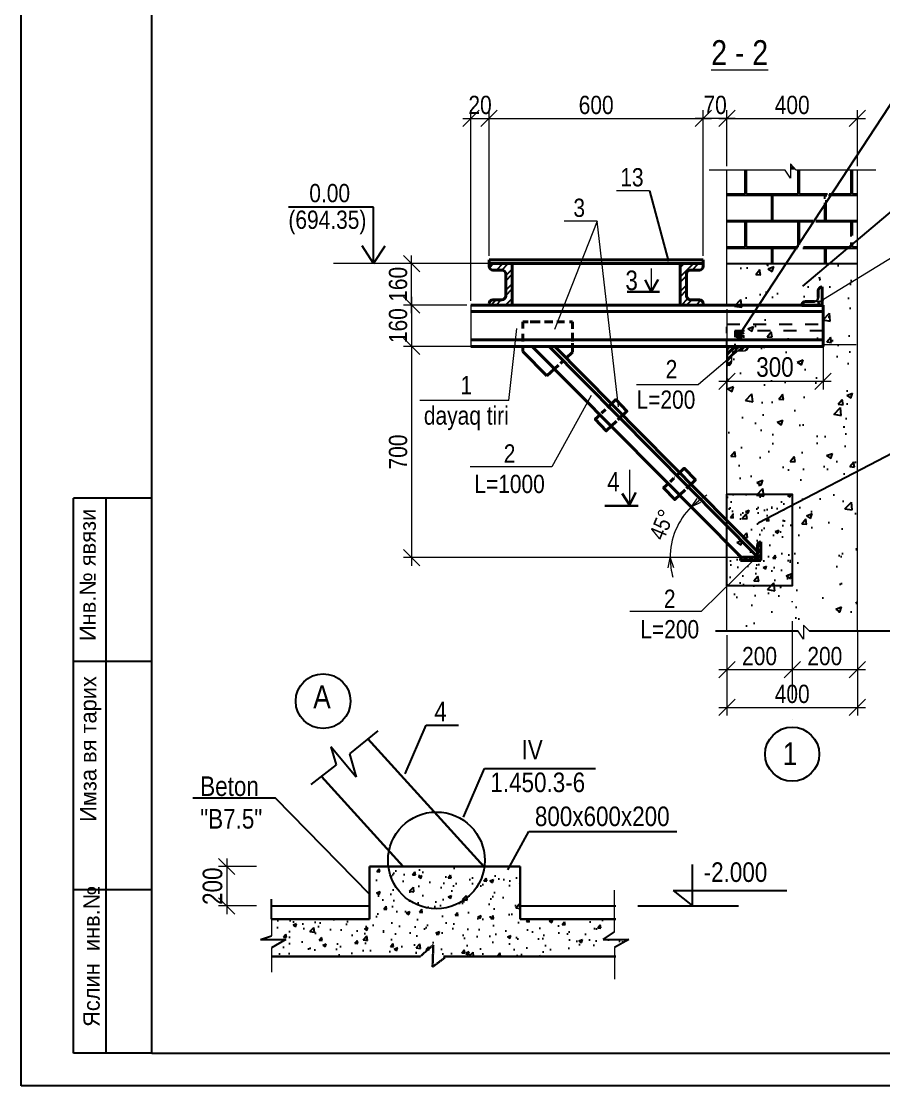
# Model space of a CAD drawing. Header units: millimetres. Extents: x 1321639 to 1366864, y -922319 to -736703.
# Drawn here: x 1326664 to 1339876, y -830066 to -813757 of the extents above; entities that cross this region are included whole.
import ezdxf

# ---------------------------------------------------------------- set-up
doc = ezdxf.new("R2010")
doc.units = ezdxf.units.MM
for name, pattern in [('ACAD_ISO02W100', [15, 12, -3]), ('ACAD_ISO10W100', [18, 12, -3, 0, -3]), ('JIS_02_1.0', [2, 1, -1])]:
    doc.linetypes.add(name, pattern=pattern)
doc.styles.add('CP_ATTR', font='A3TI(LA).TTF')
doc.styles.get("Standard").update_dxf_attribs({"font": 'a3ar(la).ttf'})
doc.styles.add('style1', font='A3TI(LA).TTF', dxfattribs={"height": 200})
doc.styles.add('style6', font='ARIALN.TTF', dxfattribs={"height": 300})
doc.dimstyles.new('DIM_100', dxfattribs={"dimscale": 100, "dimtxt": 250, "dimasz": 2.5, "dimexe": 1.25, "dimexo": 0.625, "dimtad": 1, "dimdec": 0, "dimtxsty": 'style1', "dimblk": 'OBLIQUE', "dimcen": 2.5, "dimdle": 1.25, "dimclrd": 251, "dimclre": 251, "dimaunit": 1, "dimadec": 3, "dimazin": 0, "dimtfac": 1, "dimtdec": 0, "dimtmove": 1, "dimatfit": 3, "dimfxl": 1.25, "dimlwd": 5, "dimlwe": 5, "dimarcsym": 0})
doc.dimstyles.new('ISO-25', dxfattribs={"dimtxt": 240, "dimasz": 150, "dimexe": 100, "dimexo": 150, "dimgap": 100, "dimtad": 1, "dimdec": 0, "dimtxsty": 'Standard', "dimblk": 'OBLIQUE', "dimcen": 100, "dimdle": 100, "dimclrd": 256, "dimclre": 256, "dimadec": 0, "dimazin": 0, "dimtfac": 1, "dimtdec": 0, "dimtmove": 0, "dimatfit": 3, "dimldrblk": 'OBLIQUE', "dimfxl": 1, "dimlwd": 15, "dimlwe": 15, "dimarcsym": 0})
pattern_1 = [(50, (860018.5, -923383.5), (546.554, -47.81726), [57.15, -628.65]), (355, (860018.5, -923383.5), (-105.73026, 573.17054), [45.72, -502.92175]), (100.45144, (860064.06, -923387.5), (440.82374, 525.35326), [48.57, -534.27073]), (46.1842, (860018.5, -923231.1), (813.2371, -126.127), [85.725, -942.975]), (96.63556, (860086.3, -923241.6), (712.2124, 742.2784), [72.855, -801.4068]), (351.18415, (860018.5, -923231.1), (712.2124, 742.2784), [68.5799, -754.3792]), (21, (860094.7, -923269.2), (454.84317, -306.7956), [57.15, -628.65]), (326, (860094.7, -923269.2), (185.4061, 552.5639), [45.72, -502.92]), (71.45144, (860132.6, -923294.77), (640.24926, 245.7683), [48.57, -534.2698]), (37.5, (860018.52, -923383.5), (9.26581, 253.66512), [0, -496.824, 0, -510.54, 0, -504.825]), (7.5, (860018.52, -923383.5), (200.45899, 300.54172), [0, -291.084, 0, -485.394, 0, -192.405]), (327.5, (859848.59, -923383.5), (406.771786, -17.18623), [0, -190.5, 0, -594.36, 0, -788.67]), (317.5, (859772.4, -923383.5), (444.38754, 76.27947), [0, -247.65, 0, -394.716, 0, -560.07])]

# ---------------------------------------------------------------- blocks, each defined once
blk = doc.blocks.new('_Open30')
at = {"color": 0, "linetype": 'ByBlock', "lineweight": -2}
for p, q in [((-1, 0.27), (0, 0)), ((0, 0), (-1, -0.27)), ((0, 0), (-1, 0))]:
    blk.add_line(p, q, dxfattribs=at)
blk = doc.blocks.new('*D148')
at = {"lineweight": 15, "transparency": 16777216}
for start, end in [(119.0239, 126.8813), (134.7388, 180.2224), (188.0799, 195.9373)]:
    blk.add_arc((1337699, -821975), 1095, start, end, dxfattribs=at)
at = {"layer": 'Defpoints', "color": 0, "lineweight": 30, "transparency": 16777216}
for p in [(1334491, -818737), (1336752, -821426), (1336468, -821979), (1337699, -821975), (1337699, -821975)]:
    blk.add_point(p, dxfattribs=at)
at = {"lineweight": 15, "transparency": 16777216, "xscale": 150, "yscale": 150, "zscale": 150}
for p, rotation in [((1336929, -821197), 220.8100536075295), ((1336605, -821979), 94.15114944910032)]:
    blk.add_blockref('_Open30', p, dxfattribs=dict(at, rotation=rotation))
at = {"color": 0, "lineweight": 20, "transparency": 16777216, "insert": (1336478, -821468), "char_height": 300, "attachment_point": 5, "rotation": 67.4806, "style": 'style6'}
blk.add_mtext('{\\H0.83333x;45°}', dxfattribs=at)
blk = doc.blocks.new('_Oblique')
at = {"color": 0, "linetype": 'ByBlock', "lineweight": -2}
blk.add_line((-0.5, -0.5), (0.5, 0.5), dxfattribs=at)
blk = doc.blocks.new('*D105')
at = {"color": 251, "lineweight": 5, "transparency": 16777216}
for p, q in [((1333553, -818041), (1333553, -815120)), ((1333830, -817348), (1333830, -815120))]:
    blk.add_line(p, q, dxfattribs=at)
at = {"color": 251, "linetype": 'ByBlock', "lineweight": 5, "transparency": 16777216}
blk.add_line((1333428, -815245), (1333955, -815245), dxfattribs=at)
at = {"layer": 'Defpoints', "color": 0, "lineweight": 30, "transparency": 16777216}
for p in [(1333830, -815245), (1333830, -817411), (1333553, -818104)]:
    blk.add_point(p, dxfattribs=at)
at = {"color": 251, "lineweight": 5, "transparency": 16777216, "xscale": 250, "yscale": 250, "zscale": 250, "rotation": 180}
blk.add_blockref('_Oblique', (1333553, -815245), dxfattribs=at)
at = {"color": 251, "lineweight": 5, "transparency": 16777216, "xscale": 250, "yscale": 250, "zscale": 250}
blk.add_blockref('_Oblique', (1333830, -815245), dxfattribs=at)
at = {"color": 0, "transparency": 16777216, "insert": (1333692, -815040), "char_height": 300, "attachment_point": 5, "style": 'style6'}
blk.add_mtext('{\\H0.93333x;20}', dxfattribs=at)
blk = doc.blocks.new('*D106')
at = {"color": 251, "lineweight": 5, "transparency": 16777216}
for p, q in [((1333830, -817348), (1333830, -815120)), ((1337112, -817348), (1337112, -815120))]:
    blk.add_line(p, q, dxfattribs=at)
at = {"color": 251, "linetype": 'ByBlock', "lineweight": 5, "transparency": 16777216}
blk.add_line((1333705, -815245), (1337237, -815245), dxfattribs=at)
at = {"layer": 'Defpoints', "color": 0, "lineweight": 30, "transparency": 16777216}
for p in [(1337112, -815245), (1333830, -817411), (1337112, -817411)]:
    blk.add_point(p, dxfattribs=at)
at = {"color": 251, "lineweight": 5, "transparency": 16777216, "xscale": 250, "yscale": 250, "zscale": 250, "rotation": 180}
blk.add_blockref('_Oblique', (1333830, -815245), dxfattribs=at)
at = {"color": 251, "lineweight": 5, "transparency": 16777216, "xscale": 250, "yscale": 250, "zscale": 250}
blk.add_blockref('_Oblique', (1337112, -815245), dxfattribs=at)
at = {"color": 0, "transparency": 16777216, "insert": (1335471, -815040), "char_height": 300, "attachment_point": 5, "style": 'style6'}
blk.add_mtext('{\\H0.93333x;600}', dxfattribs=at)
blk = doc.blocks.new('*D107')
at = {"color": 251, "lineweight": 5, "transparency": 16777216}
for p, q in [((1337112, -817348), (1337112, -815120)), ((1337474, -815974), (1337474, -815120))]:
    blk.add_line(p, q, dxfattribs=at)
at = {"color": 251, "linetype": 'ByBlock', "lineweight": 5, "transparency": 16777216}
blk.add_line((1337599, -815245), (1336987, -815245), dxfattribs=at)
at = {"layer": 'Defpoints', "color": 0, "lineweight": 30, "transparency": 16777216}
for p in [(1337112, -815245), (1337474, -816036), (1337112, -817411)]:
    blk.add_point(p, dxfattribs=at)
at = {"color": 251, "lineweight": 5, "transparency": 16777216, "xscale": 250, "yscale": 250, "zscale": 250, "rotation": 180}
blk.add_blockref('_Oblique', (1337112, -815245), dxfattribs=at)
at = {"color": 251, "lineweight": 5, "transparency": 16777216, "xscale": 250, "yscale": 250, "zscale": 250}
blk.add_blockref('_Oblique', (1337474, -815245), dxfattribs=at)
at = {"color": 0, "transparency": 16777216, "insert": (1337293, -815040), "char_height": 300, "attachment_point": 5, "style": 'style6'}
blk.add_mtext('{\\H0.93333x;70}', dxfattribs=at)
blk = doc.blocks.new('*D108')
at = {"color": 251, "lineweight": 5, "transparency": 16777216}
for p, q in [((1337474, -815974), (1337474, -815120)), ((1339474, -815974), (1339474, -815120))]:
    blk.add_line(p, q, dxfattribs=at)
at = {"color": 251, "linetype": 'ByBlock', "lineweight": 5, "transparency": 16777216}
blk.add_line((1337349, -815245), (1339599, -815245), dxfattribs=at)
at = {"layer": 'Defpoints', "color": 0, "lineweight": 30, "transparency": 16777216}
for p in [(1339474, -815245), (1337474, -816036), (1339474, -816036)]:
    blk.add_point(p, dxfattribs=at)
at = {"color": 251, "lineweight": 5, "transparency": 16777216, "xscale": 250, "yscale": 250, "zscale": 250, "rotation": 180}
blk.add_blockref('_Oblique', (1337474, -815245), dxfattribs=at)
at = {"color": 251, "lineweight": 5, "transparency": 16777216, "xscale": 250, "yscale": 250, "zscale": 250}
blk.add_blockref('_Oblique', (1339474, -815245), dxfattribs=at)
at = {"color": 0, "transparency": 16777216, "insert": (1338474, -815040), "char_height": 300, "attachment_point": 5, "style": 'style6'}
blk.add_mtext('{\\H0.93333x;400}', dxfattribs=at)
blk = doc.blocks.new('*D109')
at = {"color": 251, "linetype": 'ByBlock', "lineweight": 5, "transparency": 16777216}
blk.add_line((1332643, -818229), (1332643, -817345), dxfattribs=at)
at = {"color": 251, "lineweight": 5, "transparency": 16777216}
for p, q in [((1333768, -817470), (1332518, -817470)), ((1333491, -818104), (1332518, -818104))]:
    blk.add_line(p, q, dxfattribs=at)
at = {"layer": 'Defpoints', "color": 0, "lineweight": 30, "transparency": 16777216}
for p in [(1332643, -817470), (1333830, -817470), (1333553, -818104)]:
    blk.add_point(p, dxfattribs=at)
at = {"color": 251, "lineweight": 5, "transparency": 16777216, "xscale": 250, "yscale": 250, "zscale": 250}
for p, rotation in [((1332643, -817470), 90), ((1332643, -818104), 270)]:
    blk.add_blockref('_Oblique', p, dxfattribs=dict(at, rotation=rotation))
at = {"color": 0, "transparency": 16777216, "insert": (1332437, -817787), "char_height": 300, "attachment_point": 5, "rotation": 90, "style": 'style6'}
blk.add_mtext('{\\H0.93333x;160}', dxfattribs=at)
blk = doc.blocks.new('*D110')
at = {"color": 251, "linetype": 'ByBlock', "lineweight": 5, "transparency": 16777216}
blk.add_line((1332643, -817979), (1332643, -818862), dxfattribs=at)
at = {"color": 251, "lineweight": 5, "transparency": 16777216}
for p, q in [((1333491, -818104), (1332518, -818104)), ((1333324, -818737), (1332518, -818737))]:
    blk.add_line(p, q, dxfattribs=at)
at = {"layer": 'Defpoints', "color": 0, "lineweight": 30, "transparency": 16777216}
for p in [(1333553, -818104), (1332643, -818737), (1333387, -818737)]:
    blk.add_point(p, dxfattribs=at)
at = {"color": 251, "lineweight": 5, "transparency": 16777216, "xscale": 250, "yscale": 250, "zscale": 250}
for p, rotation in [((1332643, -818104), 90), ((1332643, -818737), 270)]:
    blk.add_blockref('_Oblique', p, dxfattribs=dict(at, rotation=rotation))
at = {"color": 0, "transparency": 16777216, "insert": (1332437, -818420), "char_height": 300, "attachment_point": 5, "rotation": 90, "style": 'style6'}
blk.add_mtext('{\\H0.93333x;160}', dxfattribs=at)
blk = doc.blocks.new('*D149')
at = {"color": 251, "linetype": 'ByBlock', "lineweight": 5, "transparency": 16777216}
blk.add_line((1332643, -818612), (1332643, -822100), dxfattribs=at)
at = {"color": 251, "lineweight": 5, "transparency": 16777216}
for p, q in [((1335412, -818737), (1332518, -818737)), ((1335412, -821975), (1332518, -821975))]:
    blk.add_line(p, q, dxfattribs=at)
at = {"layer": 'Defpoints', "color": 0, "lineweight": 30, "transparency": 16777216}
for p in [(1335475, -818737), (1332643, -821975), (1335475, -821975)]:
    blk.add_point(p, dxfattribs=at)
at = {"color": 251, "lineweight": 5, "transparency": 16777216, "xscale": 250, "yscale": 250, "zscale": 250}
for p, rotation in [((1332643, -818737), 90), ((1332643, -821975), 270)]:
    blk.add_blockref('_Oblique', p, dxfattribs=dict(at, rotation=rotation))
at = {"color": 0, "transparency": 16777216, "insert": (1332437, -820356), "char_height": 300, "attachment_point": 5, "rotation": 90, "style": 'style6'}
blk.add_mtext('{\\H0.93333x;700}', dxfattribs=at)
blk = doc.blocks.new('*D111')
at = {"color": 251, "lineweight": 5, "transparency": 16777216}
for p, q in [((1337474, -818166), (1337474, -819397)), ((1338947, -818483), (1338947, -819397))]:
    blk.add_line(p, q, dxfattribs=at)
at = {"color": 251, "linetype": 'ByBlock', "lineweight": 5, "transparency": 16777216}
blk.add_line((1337349, -819272), (1339072, -819272), dxfattribs=at)
at = {"layer": 'Defpoints', "color": 0, "lineweight": 30, "transparency": 16777216}
for p in [(1337474, -818104), (1338947, -818420), (1338947, -819272)]:
    blk.add_point(p, dxfattribs=at)
at = {"color": 251, "lineweight": 5, "transparency": 16777216, "xscale": 250, "yscale": 250, "zscale": 250, "rotation": 180}
blk.add_blockref('_Oblique', (1337474, -819272), dxfattribs=at)
at = {"color": 251, "lineweight": 5, "transparency": 16777216, "xscale": 250, "yscale": 250, "zscale": 250}
blk.add_blockref('_Oblique', (1338947, -819272), dxfattribs=at)
at = {"color": 0, "transparency": 16777216, "insert": (1338210, -819056), "char_height": 300, "attachment_point": 5, "style": 'style6'}
blk.add_mtext('{\\fArial Narrow|b0|i0|c238|p34;3}00', dxfattribs=at)
blk = doc.blocks.new('*D112')
at = {"color": 251, "lineweight": 5, "transparency": 16777216}
for p, q in [((1338474, -823101), (1338474, -823816)), ((1337474, -823164), (1337474, -823816))]:
    blk.add_line(p, q, dxfattribs=at)
at = {"color": 251, "linetype": 'ByBlock', "lineweight": 5, "transparency": 16777216}
blk.add_line((1337349, -823691), (1338599, -823691), dxfattribs=at)
at = {"layer": 'Defpoints', "color": 0, "lineweight": 30, "transparency": 16777216}
for p in [(1337474, -823101), (1338474, -823039), (1338474, -823691)]:
    blk.add_point(p, dxfattribs=at)
at = {"color": 251, "lineweight": 5, "transparency": 16777216, "xscale": 250, "yscale": 250, "zscale": 250, "rotation": 180}
blk.add_blockref('_Oblique', (1337474, -823691), dxfattribs=at)
at = {"color": 251, "lineweight": 5, "transparency": 16777216, "xscale": 250, "yscale": 250, "zscale": 250}
blk.add_blockref('_Oblique', (1338474, -823691), dxfattribs=at)
at = {"color": 0, "transparency": 16777216, "insert": (1337974, -823485), "char_height": 300, "attachment_point": 5, "style": 'style6'}
blk.add_mtext('{\\H0.93333x;200}', dxfattribs=at)
blk = doc.blocks.new('*D113')
at = {"color": 251, "lineweight": 5, "transparency": 16777216}
for p, q in [((1337474, -823164), (1337474, -824395)), ((1339474, -823164), (1339474, -824395))]:
    blk.add_line(p, q, dxfattribs=at)
at = {"color": 251, "linetype": 'ByBlock', "lineweight": 5, "transparency": 16777216}
blk.add_line((1337349, -824270), (1339599, -824270), dxfattribs=at)
at = {"layer": 'Defpoints', "color": 0, "lineweight": 30, "transparency": 16777216}
for p in [(1337474, -823101), (1339474, -823101), (1339474, -824270)]:
    blk.add_point(p, dxfattribs=at)
at = {"color": 251, "lineweight": 5, "transparency": 16777216, "xscale": 250, "yscale": 250, "zscale": 250, "rotation": 180}
blk.add_blockref('_Oblique', (1337474, -824270), dxfattribs=at)
at = {"color": 251, "lineweight": 5, "transparency": 16777216, "xscale": 250, "yscale": 250, "zscale": 250}
blk.add_blockref('_Oblique', (1339474, -824270), dxfattribs=at)
at = {"color": 0, "transparency": 16777216, "insert": (1338474, -824064), "char_height": 300, "attachment_point": 5, "style": 'style6'}
blk.add_mtext('{\\fArial Narrow|b0|i0|c238|p34;\\H0.93333x;400}', dxfattribs=at)
blk = doc.blocks.new('*D116')
at = {"color": 251, "lineweight": 5, "transparency": 16777216}
for p, q in [((1330266, -826707), (1329686, -826707)), ((1330266, -827311), (1329686, -827311))]:
    blk.add_line(p, q, dxfattribs=at)
at = {"color": 251, "linetype": 'ByBlock', "lineweight": 5, "transparency": 16777216}
blk.add_line((1329811, -826582), (1329811, -827436), dxfattribs=at)
at = {"layer": 'Defpoints', "color": 0, "lineweight": 30, "transparency": 16777216}
for p in [(1330329, -826707), (1329811, -827311), (1330329, -827311)]:
    blk.add_point(p, dxfattribs=at)
at = {"color": 251, "lineweight": 5, "transparency": 16777216, "xscale": 250, "yscale": 250, "zscale": 250}
for p, rotation in [((1329811, -826707), 90), ((1329811, -827311), 270)]:
    blk.add_blockref('_Oblique', p, dxfattribs=dict(at, rotation=rotation))
at = {"color": 0, "transparency": 16777216, "insert": (1329595, -827009), "char_height": 300, "attachment_point": 5, "rotation": 90, "style": 'style6'}
blk.add_mtext('200', dxfattribs=at)
blk = doc.blocks.new('dfvdvbvrtb')
at = {"color": 1, "lineweight": 25}
blk.add_line((1482917, -146990), (1482917, -118590), dxfattribs=at)
at = {"color": 1, "lineweight": 25, "ltscale": 15}
blk.add_line((1484917, -146490), (1484917, -119089), dxfattribs=at)
at = {"lineweight": 25, "ltscale": 0.25}
for p, q in [((1483717, -146490), (1483717, -137990)), ((1484217, -146491), (1484217, -137990))]:
    blk.add_line(p, q, dxfattribs=at)
at = {"lineweight": 25}
for p, q in [((1484917, -137990), (1483717, -137990)), ((1484917, -140490), (1483719, -140490)), ((1484917, -143990), (1483719, -143990)), ((1484917, -146490), (1483717, -146490)), ((1523117, -146990), (1482917, -146990))]:
    blk.add_line(p, q, dxfattribs=at)
at = {"lineweight": 25, "ltscale": 15}
blk.add_line((1484917, -146490), (1522617, -146490), dxfattribs=at)
at = {"lineweight": 25, "char_height": 250, "width": 5959.93, "attachment_point": 1, "rotation": 90, "style": 'CP_ATTR'}
for s, insert in [('\\pt3143;Инв.№ явязи', (1483809, -140177)), ('\\pt3143;Имза вя тарих', (1483818, -142947)), ('\\pt3143;Яслин  инв.№', (1483868, -146089))]:
    blk.add_mtext(s, dxfattribs=dict(at, insert=insert))
blk = doc.blocks.new('*D89')
at = {"color": 251, "lineweight": 5, "transparency": 16777216}
for p, q in [((1338474, -823101), (1338474, -823816)), ((1339474, -823101), (1339474, -823816))]:
    blk.add_line(p, q, dxfattribs=at)
at = {"color": 251, "linetype": 'ByBlock', "lineweight": 5, "transparency": 16777216}
blk.add_line((1338349, -823691), (1339599, -823691), dxfattribs=at)
at = {"layer": 'Defpoints', "color": 0, "lineweight": 30, "transparency": 16777216}
for p in [(1338474, -823039), (1339474, -823039), (1339474, -823691)]:
    blk.add_point(p, dxfattribs=at)
at = {"color": 251, "lineweight": 5, "transparency": 16777216, "xscale": 250, "yscale": 250, "zscale": 250, "rotation": 180}
blk.add_blockref('_Oblique', (1338474, -823691), dxfattribs=at)
at = {"color": 251, "lineweight": 5, "transparency": 16777216, "xscale": 250, "yscale": 250, "zscale": 250}
blk.add_blockref('_Oblique', (1339474, -823691), dxfattribs=at)
at = {"color": 0, "transparency": 16777216, "insert": (1338974, -823485), "char_height": 300, "attachment_point": 5, "style": 'style6'}
blk.add_mtext('{\\H0.93333x;200}', dxfattribs=at)

msp = doc.modelspace()

# ---------------------------------------------------------------- hatches: boundary and pattern name
h = msp.add_hatch()
h.set_pattern_fill('AR-B816C', color=256, scale=2)
h.set_pattern_definition([(0, (338434.97, -49136.6), (406.4, 406.4), [793.75, -19.05]), (0, (338028.57, -49117.54), (406.4, 406.4), [793.75, -19.05]), (90, (338434.97, -49136.6), (-406.4, 406.4), [-425.45, 387.35]), (90, (338415.9, -49136.6), (-406.4, 406.4), [-425.45, 387.35])])
h.paths.add_polyline_path([(1339473.711, -816994.883), (1339473.711, -817470.061), (1338522.552, -817470.061), (1339216.318, -816036.008), (1339473.711, -816036.008)])
h.paths.add_polyline_path([(1338446.178, -816159.261), (1338446.178, -815942.327), (1338535.734, -816036.008), (1339216.318, -816036.008), (1338424.752, -817470.061), (1337473.711, -817470.061), (1337473.711, -816036.008), (1338363.886, -816036.008)])
h.paths.add_polyline_path([(1339473.711, -816994.883), (1339473.711, -817147.163), (1339220.994, -817147.163)], flags=17)
h = msp.add_hatch()
h.set_pattern_fill('STEEL', color=256, scale=50)
h.set_pattern_definition([(45, (860018.52, -923383.5), (-112.2532, 112.2532), []), (45, (860018.52, -923304.12), (-112.2532, 112.2532), [])])
h.paths.add_polyline_path([(1336757.798, -817470.061), (1337111.752, -817470.061), (1337111.752, -817509.661, -0.414213562), (1337052.352, -817569.061), (1336916.198, -817569.061, 0.414213562), (1336856.798, -817628.461), (1336856.798, -817964.064, 0.414213562), (1336916.198, -818023.464), (1337052.352, -818023.464, -0.414213562), (1337111.752, -818082.864), (1337111.752, -818103.661), (1336757.798, -818103.661)])
h.paths.add_polyline_path([(1334085.347, -817628.461, 0.414213562), (1334025.947, -817569.061), (1333889.793, -817569.061, -0.414213562), (1333830.393, -817509.661), (1333830.393, -817470.061), (1334184.347, -817470.061), (1334184.347, -818103.661), (1333830.393, -818103.661), (1333830.393, -818082.864, -0.414213562), (1333889.793, -818023.464), (1334025.947, -818023.464, 0.414213562), (1334085.347, -817964.064)])
h = msp.add_hatch()
h.set_pattern_fill('AR-CONC', color=256, scale=5)
h.set_pattern_definition([(50, (860018.5, -923383.5), (910.9233, -79.6954), [95.25, -1047.75]), (355, (860018.5, -923383.5), (-176.2171, 955.2842), [76.2, -838.203]), (100.45144, (860094.4, -923390.1), (734.7062, 875.5888), [80.95, -890.4512]), (46.1842, (860018.5, -923129.5), (1355.3952, -210.2116), [142.875, -1571.625]), (96.63556, (860131.5, -923147), (1187.0207, 1237.1306), [121.425, -1335.678]), (351.18415, (860018.5, -923129.5), (1187.0207, 1237.1306), [114.3, -1257.2987]), (21, (860145.5, -923193), (758.072, -511.326), [95.25, -1047.75]), (326, (860145.5, -923193), (309.0101, 920.9398), [76.2, -838.2]), (71.45144, (860208.7, -923235.6), (1067.0821, 409.6138), [80.95, -890.4497]), (37.5, (860018.5, -923383.5), (15.44302, 422.7752), [0, -828.04, 0, -850.9, 0, -841.375]), (7.5, (860018.5, -923383.5), (334.0983, 500.90287), [0, -485.14, 0, -808.99, 0, -320.675]), (327.5, (859735.3, -923383.5), (677.95298, -28.64372), [0, -317.5, 0, -990.6, 0, -1314.45]), (317.5, (859608.3, -923383.5), (740.6459, 127.13246), [0, -412.75, 0, -657.86, 0, -933.45])])
edge = h.paths.add_edge_path()
edge.add_line((1338814.548, -818050.122), (1338679.19, -818050.122))
edge.add_arc((1338679.19, -818109.522), 59.4, 90, 174.3369501)
edge.add_line((1338976.944, -823007.609), (1338776.391, -823176.957))
edge.add_line((1338776.391, -823176.957), (1338793.89, -817470.061))
edge.add_line((1338793.89, -817470.061), (1339473.711, -817470.061))
edge.add_line((1339473.711, -817470.061), (1339473.711, -817706.232))
edge.add_line((1339473.711, -817706.232), (1338933.348, -818024.136))
edge.add_line((1338933.348, -818024.136), (1338933.348, -817824.264))
edge.add_arc((1338933.348, -817883.664), 59.4, 90, 180)
edge.add_line((1338873.948, -817883.664), (1338873.948, -817990.722))
edge.add_arc((1338814.548, -817990.722), 59.4, -90, 0, ccw=False)
h.paths.add_polyline_path([(1337473.711, -817470.061), (1338891.682, -817470.061), (1338931.726, -823087.62), (1337473.711, -823101.289)])
h.paths.add_polyline_path([(1338946.996, -818103.661), (1338933.348, -818103.661), (1338933.348, -818024.136), (1339453.711, -817706.232), (1339473.711, -823101.289), (1338946.996, -823101.289)])
at = {"lineweight": 60}
msp.add_hatch(color=7, dxfattribs=at).paths.add_polyline_path([(1337624.942, -818555.293, -1), (1337705.789, -818555.293, -1)])
h = msp.add_hatch()
h.set_pattern_fill('STEEL', color=256, scale=20)
h.set_pattern_definition([(45, (860018.515, -923383.5), (-44.901281, 44.901281), []), (45, (860018.515, -923351.75), (-44.901281, 44.901281), [])])
h.paths.add_polyline_path([(1337488.157, -818746.844), (1337594.561, -818746.844), (1337594.561, -818807.552, 0.353894558), (1337547.557, -818865.644), (1337547.557, -818891.673), (1337488.157, -818941.825)])
h.paths.add_polyline_path([(1337488.157, -818941.825), (1337547.557, -818891.673), (1337547.557, -818972.703, -0.414213562), (1337488.157, -819032.103)])
h.paths.add_polyline_path([(1337943.424, -821907.256), (1337942.898, -821787.24, -0.452207966), (1337995.607, -821731.183), (1337995.607, -822016.442), (1337682.049, -822016.442, -0.499936525), (1337731.469, -821967.432), (1337884.024, -821966.656, 0.414213562)])
h = msp.add_hatch(color=256)
h.dxf.hatch_style = 1
h.set_gradient(color1=(214, 214, 214), color2=(232, 232, 232), one_color=1, tint=0.91)
h.paths.add_polyline_path([(1337594.561, -818807.552, -0.052607395), (1337606.957, -818806.244), (1337648.74, -818806.244), (1337594.561, -818851.988)])
h.paths.add_polyline_path([(1337594.561, -818807.552), (1337594.561, -818851.988), (1337547.557, -818891.673), (1337547.557, -818865.644, -0.353894558)])
h = msp.add_hatch()
h.set_pattern_fill('STEEL', color=256, scale=20)
h.set_pattern_definition([(45, (775587.754, -846224.866), (-44.9012806, 44.9012806), []), (45, (775587.754, -846193.116), (-44.9012806, 44.9012806), [])])
h.paths.add_polyline_path([(1337594.561, -818746.844), (1337801.715, -818746.844, -0.414213562), (1337742.315, -818806.244), (1337606.957, -818806.244, 0.052607395), (1337594.561, -818807.552)])
h = msp.add_hatch()
h.set_pattern_fill('AR-CONC', color=256, scale=3)
h.set_pattern_definition(pattern_1)
edge = h.paths.add_edge_path()
edge.add_line((1337936.207, -821790.583), (1337936.207, -821873.035))
edge.add_line((1337936.207, -821873.035), (1337473.711, -821405.21))
edge.add_line((1337473.711, -821405.21), (1337473.711, -821003.75))
edge.add_line((1337473.711, -821003.75), (1338473.711, -821003.75))
edge.add_line((1338473.711, -821003.75), (1338473.711, -822428.529))
edge.add_line((1338473.711, -822428.529), (1337473.711, -822428.529))
edge.add_line((1337473.711, -822428.529), (1337473.711, -822405.266))
edge.add_line((1337473.711, -822405.266), (1337863.119, -822016.442))
edge.add_line((1337863.119, -822016.442), (1337995.607, -822016.442))
edge.add_line((1337995.607, -822016.442), (1337995.607, -821731.183))
edge.add_arc((1337995.607, -821790.583), 59.4, 90, 180)
h.paths.add_polyline_path([(1337473.711, -821746.795), (1337699.368, -821974.519), (1337473.711, -821974.519)], flags=17)
h = msp.add_hatch()
h.set_pattern_fill('AR-CONC', color=256, scale=3)
h.set_pattern_definition(pattern_1)
h.paths.add_polyline_path([(1337699.368, -821974.519, 0.19842157), (1337682.049, -822016.442), (1337879.522, -822016.442), (1337473.711, -822417.593), (1337473.711, -821974.519)])
h = msp.add_hatch()
h.set_pattern_fill('AR-CONC', color=256, scale=3)
h.set_pattern_definition([(50, (868636.87, -923269.8), (546.554, -47.81726), [57.15, -628.65]), (355, (868636.87, -923269.8), (-105.73026, 573.17054), [45.72, -502.92175]), (100.45144, (868682.4, -923273.8), (440.82374, 525.35326), [48.57, -534.27073]), (46.1842, (868636.9, -923117.4), (813.2371, -126.127), [85.725, -942.975]), (96.63556, (868704.6, -923127.9), (712.2124, 742.2784), [72.855, -801.4068]), (351.18415, (868636.9, -923117.4), (712.2124, 742.2784), [68.5799, -754.3792]), (21, (868713.07, -923155.5), (454.84317, -306.7956), [57.15, -628.65]), (326, (868713.07, -923155.5), (185.4061, 552.5639), [45.72, -502.92]), (71.45144, (868750.97, -923181.1), (640.24926, 245.7683), [48.57, -534.2698]), (37.5, (868636.87, -923269.82), (9.26581, 253.66512), [0, -496.824, 0, -510.54, 0, -504.825]), (7.5, (868636.87, -923269.82), (200.45899, 300.54172), [0, -291.084, 0, -485.394, 0, -192.405]), (327.5, (868466.94, -923269.82), (406.771786, -17.18623), [0, -190.5, 0, -594.36, 0, -788.67]), (317.5, (868390.74, -923269.82), (444.38754, 76.27947), [0, -247.65, 0, -394.716, 0, -560.07])])
h.paths.add_polyline_path([(1334304.707, -826707.43), (1333758.913, -826707.43, -0.880459171), (1332288.186, -826707.43), (1332000.707, -826707.43), (1332000.707, -827515.225), (1330495.484, -827515.225), (1330495.484, -827769.558), (1330328.547, -827827.536), (1330718.422, -827827.536), (1330495.484, -827953.356), (1330495.484, -828084.729), (1335751.942, -828084.729), (1335751.942, -827950.542), (1335972.313, -827826.846), (1335577.36, -827826.846), (1335751.942, -827708.821), (1335751.942, -827515.225), (1334304.707, -827515.225)])
h.paths.add_polyline_path([(1333758.913, -826707.43), (1332288.186, -826707.43, 0.880459171)], flags=17)

# ---------------------------------------------------------------- linework, layer by layer
at = {"color": 7}
for p, q in [((1340378.62, -814417.877), (1337665.366, -818555.293)), ((1341008.726, -815801.587), (1338633.041, -817817.082)), ((1336287.966, -816356.344), (1336576.661, -817437.087)), ((1332061.803, -816603.665), (1330757.558, -816603.665)), ((1332061.803, -817470.061), (1332061.803, -816603.665)), ((1332061.803, -817470.061), (1331884.704, -817195.47)), ((1332061.803, -817470.061), (1332238.902, -817195.47)), ((1340588.132, -820073.642), (1337953.241, -821444.007)), ((1338565.381, -823101.289), (1337297.382, -823101.289)), ((1340200.639, -823101.289), (1338737.23, -823101.289)), ((1332545.931, -825289.213), (1332866.576, -824541.929)), ((1332866.576, -824541.929), (1333362.793, -824541.929)), ((1332128.396, -824629.942), (1331691.652, -824981.178)), ((1331791.833, -825339.62), (1331404.689, -824875.743)), ((1331404.689, -824875.743), (1331487.06, -825147.161)), ((1331691.652, -824981.178), (1331791.833, -825339.62)), ((1331487.06, -825147.161), (1331098.726, -825453.032)), ((1333440.391, -825953.148), (1333761.035, -825205.863)), ((1333761.035, -825205.863), (1335462.504, -825205.863)), ((1330556.772, -825657.594), (1329293.346, -825657.594)), ((1332001.956, -827133.611), (1330556.772, -825657.594)), ((1334120.215, -826757.248), (1334440.86, -826172.517)), ((1334440.86, -826172.517), (1336706.903, -826172.517)), ((1336945.413, -827310.997), (1336945.413, -826678.108)), ((1336652.259, -827074.134), (1338393.936, -827074.134)), ((1336652.259, -827074.134), (1336945.413, -827310.997)), ((1330495.484, -827515.225), (1330495.484, -827209.326)), ((1330495.484, -827310.997), (1332000.707, -827310.997)), ((1334304.707, -827310.997), (1335771.071, -827310.997)), ((1336108.945, -827310.997), (1337653.035, -827310.997)), ((1330328.547, -827827.536), (1330495.484, -827769.558)), ((1330328.547, -827827.536), (1330718.422, -827827.536)), ((1330718.422, -827827.536), (1330495.484, -827953.356)), ((1335577.36, -827826.846), (1335751.942, -827708.821)), ((1335577.36, -827826.846), (1335972.313, -827826.846)), ((1335972.313, -827826.846), (1335751.942, -827950.542))]:
    msp.add_line(p, q, dxfattribs=at)
at = {"color": 7, "lineweight": 20}
for p, q in [((1338446.178, -815942.327), (1338446.178, -816159.261)), ((1338446.178, -815942.327), (1338535.734, -816036.008)), ((1338363.886, -816036.008), (1337200.439, -816036.008)), ((1337473.711, -818103.661), (1337473.711, -816036.008)), ((1338446.178, -816159.261), (1338363.886, -816036.008)), ((1339754.402, -816036.008), (1338535.734, -816036.008)), ((1339473.711, -823101.289), (1339473.711, -816036.008)), ((1336287.966, -816356.344), (1335783.426, -816356.344)), ((1335487.078, -816817.757), (1334833.308, -818478.117)), ((1335487.078, -816817.757), (1334982.538, -816817.757)), ((1335814.511, -819662.688), (1335487.078, -816817.757)), ((1338886.475, -818052.773), (1340870.785, -816840.502)), ((1333830.393, -817470.061), (1331444.761, -817470.061)), ((1334184.347, -817470.061), (1333830.393, -817470.061)), ((1336313.088, -817543.453), (1336313.088, -817904.428)), ((1333553.311, -818103.661), (1333553.311, -818737.261)), ((1333830.393, -818082.864), (1333830.393, -818103.661)), ((1334249.69, -818463.405), (1334130.394, -819565.485)), ((1338948.693, -818707.222), (1339453.711, -818707.222)), ((1337689.417, -818771.9), (1337038.582, -819321.405)), ((1337473.711, -821409.692), (1337473.711, -818737.261)), ((1337488.157, -819032.103), (1337488.157, -818746.844)), ((1337488.157, -818746.844), (1337801.715, -818746.844)), ((1337547.557, -818972.703), (1337547.557, -818865.644)), ((1337606.957, -818806.244), (1337742.315, -818806.244)), ((1337801.715, -818746.844), (1337801.715, -818746.844)), ((1337488.157, -819032.103), (1337488.157, -819032.103)), ((1336090.534, -819321.101), (1337038.582, -819321.405)), ((1335394.933, -819492.795), (1334792.652, -820581.683)), ((1334133.528, -819565.485), (1332769.692, -819565.485)), ((1334792.652, -820581.683), (1333540.908, -820581.683)), ((1335980.787, -820629.716), (1335980.787, -821167.431)), ((1337473.711, -823101.289), (1337473.711, -821737.979)), ((1337995.607, -821731.183), (1337995.607, -821731.183)), ((1337699.368, -821974.519), (1332648.476, -821974.519)), ((1337923.816, -821972.656), (1337079.235, -822798.411)), ((1337682.049, -822016.442), (1337682.049, -822016.442)), ((1337079.235, -822798.411), (1335988.248, -822798.411)), ((1338647.674, -823224.543), (1338565.381, -823101.289)), ((1338647.674, -823007.609), (1338647.674, -823224.543)), ((1338647.674, -823007.609), (1338737.23, -823101.289)), ((1335751.942, -827708.821), (1335751.942, -827070.121)), ((1330495.484, -827515.225), (1330495.484, -827769.558)), ((1330495.484, -827953.356), (1330495.484, -828324.484)), ((1335751.942, -827950.542), (1335751.942, -828435.381))]:
    msp.add_line(p, q, dxfattribs=at)
at = {"color": 7, "lineweight": 40}
for p, q in [((1337111.752, -817410.661), (1333830.393, -817410.661)), ((1333830.393, -817410.661), (1333830.393, -817470.061)), ((1337111.752, -817509.661), (1337111.752, -817410.661)), ((1333830.393, -817509.661), (1333830.393, -817470.061)), ((1337111.752, -817470.061), (1333830.393, -817470.061)), ((1334025.947, -817569.061), (1333889.793, -817569.061)), ((1334184.347, -817470.061), (1334184.347, -818103.661)), ((1336757.798, -817470.061), (1336757.798, -818103.661)), ((1336757.798, -817470.061), (1337111.752, -817470.061)), ((1336916.198, -817569.061), (1337052.352, -817569.061)), ((1334085.347, -817628.461), (1334085.347, -817964.064)), ((1336856.798, -817628.461), (1336856.798, -817964.064)), ((1338873.948, -817883.664), (1338873.948, -817990.722)), ((1338933.348, -817824.264), (1338933.348, -818109.522)), ((1338933.348, -817824.264), (1338933.348, -817824.264)), ((1334025.947, -818023.464), (1333889.793, -818023.464)), ((1336916.198, -818023.464), (1337052.352, -818023.464)), ((1338814.548, -818050.122), (1338679.19, -818050.122)), ((1338946.996, -818103.661), (1333553.311, -818103.661)), ((1338946.996, -818202.661), (1333553.311, -818202.661)), ((1337111.752, -818082.864), (1337111.752, -818103.661)), ((1338933.348, -818109.522), (1338619.79, -818109.522)), ((1338619.79, -818109.522), (1338619.79, -818109.522)), ((1338946.996, -818737.261), (1338946.996, -818103.661)), ((1334348.892, -818461.502), (1334348.892, -818363.45)), ((1334348.892, -818363.45), (1334430.204, -818363.45)), ((1334460.985, -818363.45), (1334610.839, -818363.45)), ((1334680.846, -818363.45), (1334808.108, -818363.45)), ((1334869.926, -818363.45), (1334988.072, -818363.45)), ((1335063.404, -818363.45), (1335110.765, -818363.45)), ((1335110.765, -818471.262), (1335110.765, -818363.45)), ((1334348.892, -818663.472), (1334348.892, -818543.832)), ((1335110.765, -818663.472), (1335110.765, -818531.753)), ((1333553.311, -818638.261), (1338946.996, -818638.261)), ((1334348.892, -818815.912), (1334348.892, -818718.923)), ((1335110.765, -818825.856), (1335110.765, -818689.815)), ((1333553.311, -818737.261), (1338946.996, -818737.261)), ((1334717.379, -819188.82), (1334348.892, -818815.912)), ((1334491.497, -818737.261), (1337699.368, -821974.519)), ((1334749.635, -818737.261), (1337927.883, -821947.315)), ((1334836.148, -818737.261), (1337943.424, -821882.65)), ((1335110.765, -818825.856), (1335012.953, -818916.103)), ((1334892.084, -819027.625), (1334717.379, -819188.82)), ((1334967.82, -818957.746), (1334922.046, -818999.98)), ((1337942.898, -821787.24), (1337943.424, -821907.256)), ((1337995.607, -821731.183), (1337995.607, -822016.442)), ((1337884.024, -821966.656), (1337731.469, -821967.432)), ((1337995.607, -822016.442), (1337682.049, -822016.442))]:
    msp.add_line(p, q, dxfattribs=at)
at = {"color": 7, "lineweight": 25}
msp.add_line((1337473.711, -817470.061), (1339473.711, -817470.061), dxfattribs=at)
at = {"color": 7, "lineweight": 30}
for p, q in [((1336222.324, -817719.876), (1336313.088, -817904.428)), ((1336313.088, -817904.428), (1336418.775, -817713.067)), ((1336441.721, -817904.428), (1335945.429, -817904.428)), ((1335867.135, -820990.031), (1335980.787, -821167.431)), ((1335980.787, -821167.431), (1336080.618, -820975.317)), ((1336116.153, -821181.26), (1335606.075, -821181.26)), ((1333751.475, -826707.43), (1331973.698, -824752.359)), ((1332514.5, -826707.43), (1331261.858, -825329.864)), ((1332000.707, -827515.225), (1332000.707, -826707.43)), ((1332000.707, -826707.43), (1334304.707, -826707.43)), ((1334304.707, -826707.43), (1334304.707, -827515.225)), ((1332000.707, -827515.225), (1330495.484, -827515.225)), ((1335771.071, -827515.225), (1334304.707, -827515.225)), ((1330495.484, -828084.729), (1332771.914, -828084.729)), ((1333133.355, -828084.729), (1335771.071, -828084.729))]:
    msp.add_line(p, q, dxfattribs=at)
at = {"color": 7, "linetype": 'JIS_02_1.0', "ltscale": 200}
for p, q in [((1337473.711, -818399.131), (1338931.719, -818399.131)), ((1338941.798, -818497.445), (1337594.561, -818497.445))]:
    msp.add_line(p, q, dxfattribs=at)
at = {"color": 7, "linetype": 'JIS_02_1.0', "ltscale": 100}
for p, q in [((1337473.711, -818737.261), (1337473.711, -818399.131)), ((1337594.561, -818497.445), (1337594.561, -818737.261))]:
    msp.add_line(p, q, dxfattribs=at)
at = {"color": 7, "linetype": 'ACAD_ISO10W100', "lineweight": 20, "ltscale": 100}
msp.add_line((1338473.711, -821147.949), (1338473.711, -824570.642), dxfattribs=at)
at = {"color": 7, "linetype": 'ACAD_ISO02W100', "lineweight": 30}
for p, q in [((1332771.684, -828088.566), (1332976.501, -827907.993)), ((1332976.501, -827907.993), (1332964.454, -828245.061)), ((1332964.454, -828245.061), (1333157.224, -828100.603))]:
    msp.add_line(p, q, dxfattribs=at)
at = {"color": 7, "lineweight": 20}
msp.add_lwpolyline([(1335618.317, -819700.819), (1335621.063, -819698.207)], dxfattribs=at)
at = {"color": 7, "lineweight": 40}
for points in [[(1335642.46, -819677.849), (1335772.729, -819553.908), (1335942.73, -819732.589), (1335804.51, -819864.094)], [(1335784.419, -819883.209), (1335626.109, -820033.829), (1335456.108, -819855.149), (1335535.263, -819779.839)], [(1335554.644, -819761.399), (1335614.418, -819704.528)], [(1336690.776, -820730.07), (1336821.044, -820606.129), (1336991.045, -820784.81), (1336852.826, -820916.315)], [(1336832.735, -820935.43), (1336674.425, -821086.051), (1336504.424, -820907.37), (1336583.579, -820832.06)], [(1336602.96, -820813.62), (1336662.734, -820756.75)], [(1336666.633, -820753.04), (1336669.378, -820750.428)]]:
    msp.add_lwpolyline(points, dxfattribs=at)
at = {"ltscale": 15}
msp.add_lwpolyline([(1337473.711, -821003.75), (1338473.711, -821003.75), (1338473.711, -822407.044), (1337473.711, -822407.044)], close=True, dxfattribs=at)
at = {"color": 7, "lineweight": 60}
msp.add_circle((1337665.366, -818555.293), 40.423, dxfattribs=at)
at = {"color": 7}
for centre, radius in [((1331287.906, -824173.705), 419.419), ((1338473.711, -824985.627), 414.985), ((1333023.55, -826613.556), 741.331)]:
    msp.add_circle(centre, radius, dxfattribs=at)
at = {"color": 7, "lineweight": 40}
for centre, radius, start, end in [((1333889.793, -817509.661), 59.4, 180, 270), ((1334025.947, -817628.461), 59.4, 0, 90), ((1336916.198, -817628.461), 59.4, 90, 180), ((1337052.352, -817509.661), 59.4, 270, 0), ((1338933.348, -817883.664), 59.4, 90, 180), ((1333889.793, -818082.864), 59.4, 90, 180), ((1334025.947, -817964.064), 59.4, 270, 0), ((1336916.198, -817964.064), 59.4, 180, 270), ((1337052.352, -818082.864), 59.4, 0, 90), ((1338679.19, -818109.522), 59.4, 90, 180), ((1337993.906, -821782.393), 51.238, 88.0970126, 185.4284597), ((1337725.141, -822010.473), 43.503, 81.6366597, 187.8852262), ((1337884.024, -821907.256), 59.4, 270, 0)]:
    msp.add_arc(centre, radius, start, end, dxfattribs=at)
at = {"color": 7, "lineweight": 30}
msp.add_arc((1338814.548, -817990.722), 59.4, 270, 0, dxfattribs=at)
at = {"color": 7, "lineweight": 20}
for centre, start, end in [((1337606.957, -818865.644), 90, 180), ((1337742.315, -818746.844), 270, 0), ((1337488.157, -818972.703), 270, 0)]:
    msp.add_arc(centre, 59.4, start, end, dxfattribs=at)

# ---------------------------------------------------------------- block references
msp.add_blockref('dfvdvbvrtb', (-156253.108, -683075.796))

# ---------------------------------------------------------------- texts
at = {"color": 7, "lineweight": 20, "style": 'style6'}
for s, insert, char_height, width, attachment_point in [('{\\L2 - 2}', (1338105.088, -814045.887), 380, 2121.77203, 3), ('13', (1335840.276, -816006.302), 280, 554.28313, 1), ('3', (1335300.243, -816473.944), 280, 554.28313, 3), ('{\\fArial Narrow|b0|i0|c238|p34;\\C1;(694\\fArial Narrow|b0|i0|c204|p34;.\\fArial Narrow|b0|i0|c238|p34;35)}', (1331950.545, -816656.796), 280, 924.06963, 3), ('3', (1336109.556, -817575.679), 300, 119.6485, 3), ('     2    \\PL=200', (1336089.574, -818946.691), 280, 700.58456, 1), ('1\\Pdayaq tiri', (1333482.103, -819190.525), 280, 2228.1038, 2), ('2\\PL=1{\\fArial Narrow|b0|i0|c238|p34;0}00', (1334144.248, -820238.647), 280, 1376.91809, 2), ('4', (1335830.804, -820660.452), 300, 1213.15868, 3), ('2\\PL=200', (1336597.644, -822464.613), 280, 1527.12734, 2), ('4', (1333086.568, -824331.25), 300, 1800, 5)]:
    msp.add_mtext(s, dxfattribs=dict(at, insert=insert, char_height=char_height, width=width, attachment_point=attachment_point))
at = {"color": 7, "style": 'style6'}
for s, insert, char_height, width, attachment_point in [('{\\C1;0.00}', (1331076.217, -816248.663), 280, 1327.81317, 1), ('A', (1331136.79, -823931.421), 350, 842.20546, 1), ('     IV\\P1.450.3-6', (1333850.131, -824767.454), 300, 2728.99891, 1), ('{\\fArial Narrow|b0|i0|c238|p34;1}', (1338553.538, -824803.949), 350, 452.73499, 3), ('Beton     {\\fArial Narrow|b0|i0|c238|p34;"}B7.5"', (1329405.065, -825326.316), 300, 1462.48773, 1), ('800x600x200', (1334532.25, -825788.134), 300, 2728.99891, 1), ('-2.000', (1337117.856, -826643.671), 300, 1327.81317, 1)]:
    msp.add_mtext(s, dxfattribs=dict(at, insert=insert, char_height=char_height, width=width, attachment_point=attachment_point))

# ---------------------------------------------------------------- dimensions: what is measured, and where the dimension line sits
for base, p1, p2, text, picture, middle in [((1333830.393, -815245.426), (1333553.311, -818103.661), (1333830.393, -817410.661), '{\\H0.93333x;20}', '*D105', (1333691.852, -815245.426)), ((1337111.752, -815245.426), (1337473.711, -816036.008), (1337111.752, -817410.661), '{\\H0.93333x;70}', '*D107', (1337292.732, -815245.426))]:
    dim = msp.add_linear_dim(base=base, p1=p1, p2=p2, text=text, dimstyle='DIM_100', override={"dimtxsty": 'style6'})
    dim.commit()
    dim.dimension.update_dxf_attribs({"geometry": picture, "text_midpoint": middle, "dimtype": 160})
for base, p1, p2, text, picture, middle in [((1337111.752, -815245.426), (1333830.393, -817410.661), (1337111.752, -817410.661), '{\\H0.93333x;600}', '*D106', (1335471.073, -815039.966)), ((1339473.711, -815245.426), (1337473.711, -816036.008), (1339473.711, -816036.008), '{\\H0.93333x;400}', '*D108', (1338473.711, -815039.966)), ((1338946.996, -819272.147), (1337473.711, -818103.661), (1338946.996, -818420.461), '{\\fArial Narrow|b0|i0|c238|p34;3}00', '*D111', (1338210.354, -819056.476)), ((1338473.711, -823690.706), (1337473.711, -823101.289), (1338473.711, -823038.789), '{\\H0.93333x;200}', '*D112', (1337973.711, -823485.246)), ((1339473.711, -824269.659), (1337473.711, -823101.289), (1339473.711, -823101.289), '{\\fArial Narrow|b0|i0|c238|p34;\\H0.93333x;400}', '*D113', (1338473.711, -824064.199)), ((1339473.711, -823690.706), (1338473.711, -823038.789), (1339473.711, -823038.789), '{\\H0.93333x;200}', '*D89', (1338973.711, -823485.246))]:
    dim = msp.add_linear_dim(base=base, p1=p1, p2=p2, text=text, dimstyle='DIM_100', override={"dimtxsty": 'style6'})
    dim.commit()
    dim.dimension.update_dxf_attribs({"geometry": picture, "text_midpoint": middle})
for base, p1, p2, text, picture, middle in [((1332642.654, -817470.061), (1333553.311, -818103.661), (1333830.393, -817470.061), '{\\H0.93333x;160}', '*D109', (1332642.654, -817786.861)), ((1332642.654, -818737.261), (1333553.311, -818103.661), (1333386.853, -818737.261), '{\\H0.93333x;160}', '*D110', (1332642.654, -818420.461)), ((1329810.757, -827310.997), (1330328.821, -826707.43), (1330328.821, -827310.997), '200', '*D116', (1329810.757, -827009.213))]:
    dim = msp.add_linear_dim(base=base, p1=p1, p2=p2, angle=90, text=text, dimstyle='DIM_100', override={"dimtxsty": 'style6'})
    dim.commit()
    dim.dimension.update_dxf_attribs({"geometry": picture, "text_midpoint": middle, "dimtype": 160})
dim = msp.add_linear_dim(base=(1332642.654, -821974.519), p1=(1335474.549, -818737.261), p2=(1335474.549, -821974.519), angle=90, text='{\\H0.93333x;700}', dimstyle='DIM_100', override={"dimtxsty": 'style6'})
dim.commit()
dim.dimension.update_dxf_attribs({"geometry": '*D149', "text_midpoint": (1332437.194, -820355.89)})
at = {"color": 7, "lineweight": 20}
dim = msp.add_angular_dim_2l(base=(1336752.331, -821425.54), line1=((1334491.497, -818737.261), (1337699.368, -821974.519)), line2=((1337699.368, -821974.519), (1336467.756, -821979.3)), text='{\\H0.83333x;<>}', dimstyle='ISO-25', override={"dimtxt": 200, "dimtxsty": 'style6', "dimblk1": 'Open30', "dimblk2": 'Open30', "dimsah": 1}, dxfattribs=at)
dim.commit()
dim.dimension.update_dxf_attribs({"geometry": '*D148', "text_midpoint": (1336478.373, -821468.282)})

doc.saveas('drawing.dxf')
